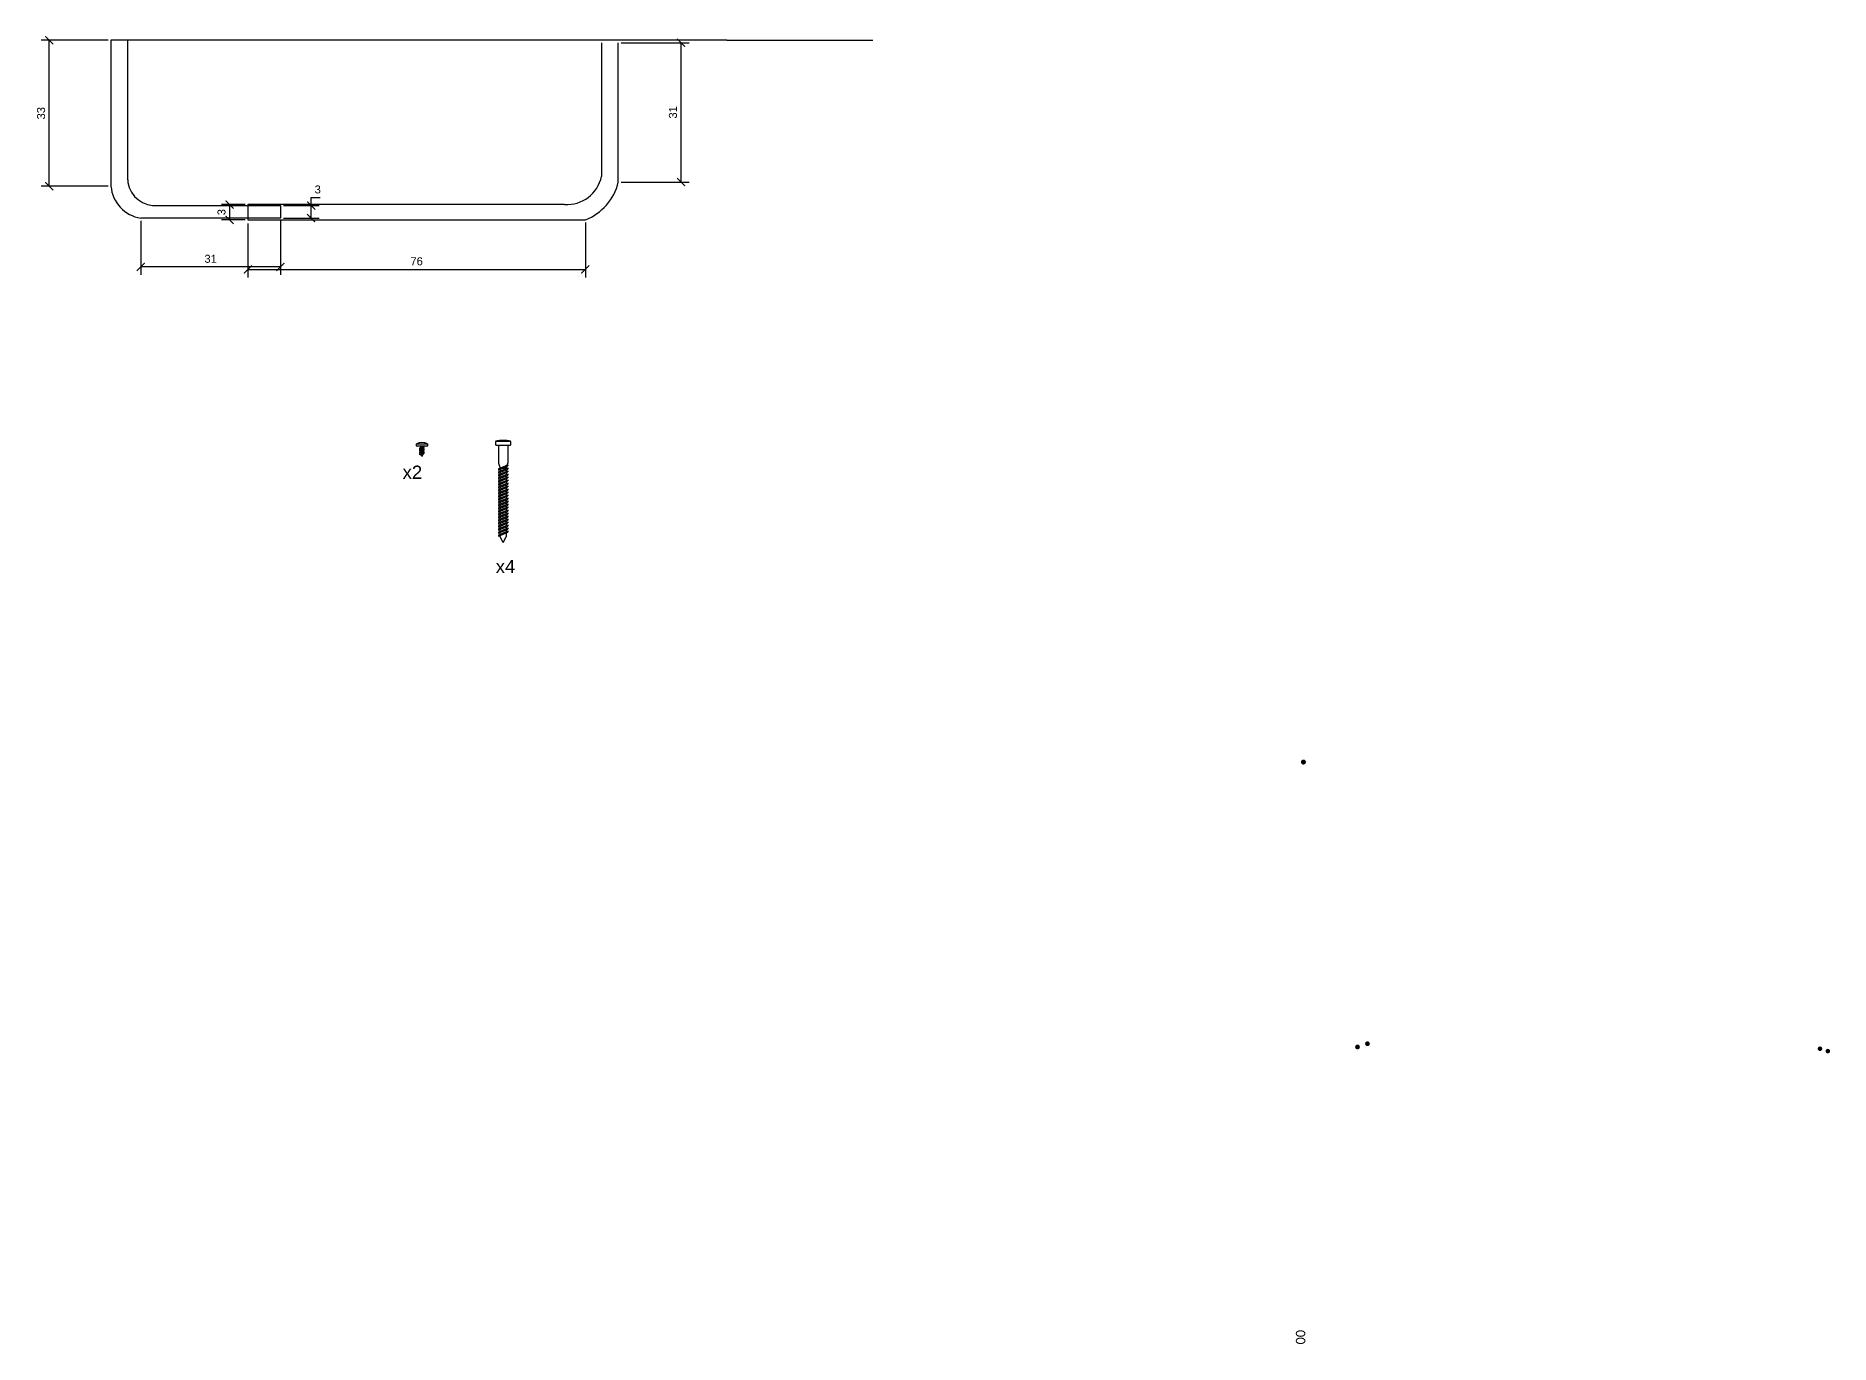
# Model space of a CAD drawing. Header units: inches. Extents: x -477 to 430, y 38 to 1015.
# Drawn here: x -255.3 to 148.3, y 37.8 to 332 of the extents above; entities that cross this region are included whole.
import ezdxf

# ---------------------------------------------------------------- set-up
doc = ezdxf.new("R2010")
doc.units = ezdxf.units.IN
doc.header["$MEASUREMENT"] = 0
doc.layers.add('Livello 1', color=7, linetype='Continuous')
doc.layers.add('Mulig', color=7, linetype='Continuous')
doc.styles.get("Standard").update_dxf_attribs({"font": 'Arial.ttf'})
doc.dimstyles.get("Standard").update_dxf_attribs({"dimtxt": 0.18, "dimasz": 0.18, "dimexe": 0.18, "dimexo": 0.0625, "dimgap": 0.09, "dimtad": 1, "dimtoh": 1, "dimdec": 0, "dimzin": 0, "dimdsep": 46, "dimtxsty": 'Standard', "dimblk": 'ARCHTICK', "dimblk1": 'ARCHTICK', "dimblk2": 'ARCHTICK', "dimcen": 0.09, "dimadec": 0, "dimazin": 0, "dimtfac": 1, "dimtdec": 0, "dimtofl": 0, "dimtmove": 0, "dimatfit": 3, "dimfxl": 1, "dimtolj": 1, "dimtzin": 0, "dimarcsym": 0})

# ---------------------------------------------------------------- blocks, each defined once
blk = doc.blocks.new('_ArchTick')
at = {"color": 0, "linetype": 'ByBlock', "const_width": 0.15}
blk.add_lwpolyline([(-0.5, -0.5), (0.5, 0.5)], dxfattribs=at)
blk = doc.blocks.new('*D21')
at = {"layer": 'Defpoints', "color": 0, "transparency": 16777216}
for p in [(-131.67, 290.65), (-207.6, 290.48), (-131.67, 279.5)]:
    blk.add_point(p, dxfattribs=at)
at = {"layer": 'Mulig', "color": 0, "lineweight": -2, "transparency": 16777216}
for p, q in [((-207.6, 289.86), (-207.6, 277.7)), ((-131.67, 290.03), (-131.67, 277.7)), ((-207.6, 279.5), (-131.67, 279.5))]:
    blk.add_line(p, q, dxfattribs=at)
at = {"layer": 'Mulig', "color": 0, "lineweight": -2, "transparency": 16777216, "xscale": 1.8, "yscale": 1.8, "zscale": 1.8, "rotation": 180}
blk.add_blockref('_ArchTick', (-207.6, 279.5), dxfattribs=at)
at = {"layer": 'Mulig', "color": 0, "lineweight": -2, "transparency": 16777216, "xscale": 1.8, "yscale": 1.8, "zscale": 1.8}
blk.add_blockref('_ArchTick', (-131.67, 279.5), dxfattribs=at)
at = {"layer": 'Mulig', "color": 0, "transparency": 16777216, "insert": (-169.63, 281.32), "char_height": 1.8, "attachment_point": 5}
blk.add_mtext('\\A1;76', dxfattribs=at)
blk = doc.blocks.new('*D22')
at = {"layer": 'Defpoints', "color": 0, "transparency": 16777216}
for p in [(-231.67, 291.05), (-200.23, 291.05), (-231.67, 280.06)]:
    blk.add_point(p, dxfattribs=at)
at = {"layer": 'Mulig', "color": 0, "lineweight": -2, "transparency": 16777216}
for p, q in [((-231.67, 290.42), (-231.67, 278.26)), ((-200.23, 290.42), (-200.23, 278.26)), ((-200.23, 280.06), (-231.67, 280.06))]:
    blk.add_line(p, q, dxfattribs=at)
at = {"layer": 'Mulig', "color": 0, "lineweight": -2, "transparency": 16777216, "xscale": 1.8, "yscale": 1.8, "zscale": 1.8, "rotation": 180}
blk.add_blockref('_ArchTick', (-231.67, 280.06), dxfattribs=at)
at = {"layer": 'Mulig', "color": 0, "lineweight": -2, "transparency": 16777216, "xscale": 1.8, "yscale": 1.8, "zscale": 1.8}
blk.add_blockref('_ArchTick', (-200.23, 280.06), dxfattribs=at)
at = {"layer": 'Mulig', "color": 0, "transparency": 16777216, "insert": (-215.95, 281.88), "char_height": 1.8, "attachment_point": 5}
blk.add_mtext('\\A1;31', dxfattribs=at)
blk = doc.blocks.new('*D23')
at = {"layer": 'Defpoints', "color": 0, "transparency": 16777216}
for p in [(-252.26, 331.03), (-238.37, 331.03), (-238.37, 298.22)]:
    blk.add_point(p, dxfattribs=at)
at = {"layer": 'Mulig', "color": 0, "lineweight": -2, "transparency": 16777216}
for p, q in [((-238.99, 331.03), (-254.06, 331.03)), ((-252.26, 298.22), (-252.26, 331.03)), ((-238.99, 298.22), (-254.06, 298.22))]:
    blk.add_line(p, q, dxfattribs=at)
at = {"layer": 'Mulig', "color": 0, "lineweight": -2, "transparency": 16777216, "xscale": 1.8, "yscale": 1.8, "zscale": 1.8}
for p, rotation in [((-252.26, 331.03), 90), ((-252.26, 298.22), 270)]:
    blk.add_blockref('_ArchTick', p, dxfattribs=dict(at, rotation=rotation))
at = {"layer": 'Mulig', "color": 0, "transparency": 16777216, "insert": (-254.08, 314.63), "char_height": 1.8, "attachment_point": 5, "rotation": 90}
blk.add_mtext('\\A1;33', dxfattribs=at)
blk = doc.blocks.new('*D28')
at = {"layer": 'Defpoints', "color": 0, "transparency": 16777216}
for p in [(-124.27, 330.5), (-110.16, 330.5), (-124.27, 299.15)]:
    blk.add_point(p, dxfattribs=at)
at = {"layer": 'Mulig', "color": 0, "lineweight": -2, "transparency": 16777216}
for p, q in [((-123.65, 330.5), (-108.36, 330.5)), ((-110.16, 299.15), (-110.16, 330.5)), ((-123.64, 299.15), (-108.36, 299.15))]:
    blk.add_line(p, q, dxfattribs=at)
at = {"layer": 'Mulig', "color": 0, "lineweight": -2, "transparency": 16777216, "xscale": 1.8, "yscale": 1.8, "zscale": 1.8}
for p, rotation in [((-110.16, 330.5), 90), ((-110.16, 299.15), 270)]:
    blk.add_blockref('_ArchTick', p, dxfattribs=dict(at, rotation=rotation))
at = {"layer": 'Mulig', "color": 0, "transparency": 16777216, "insert": (-111.97, 314.83), "char_height": 1.8, "attachment_point": 5, "rotation": 90}
blk.add_mtext('\\A1;31', dxfattribs=at)
blk = doc.blocks.new('*D30')
at = {"layer": 'Defpoints', "color": 0, "transparency": 16777216}
for p in [(-200.23, 293.87), (-200.23, 291.05), (-193.35, 293.87)]:
    blk.add_point(p, dxfattribs=at)
at = {"layer": 'Mulig', "color": 0, "lineweight": -2, "transparency": 16777216}
for p, q in [((-193.35, 293.87), (-193.35, 295.67)), ((-193.35, 295.67), (-191.29, 295.67)), ((-199.6, 293.87), (-191.55, 293.87)), ((-199.6, 291.05), (-191.55, 291.05)), ((-193.35, 291.05), (-193.35, 293.87))]:
    blk.add_line(p, q, dxfattribs=at)
at = {"layer": 'Mulig', "color": 0, "lineweight": -2, "transparency": 16777216, "xscale": 1.8, "yscale": 1.8, "zscale": 1.8}
for p, rotation in [((-193.35, 293.87), 90), ((-193.35, 291.05), 270)]:
    blk.add_blockref('_ArchTick', p, dxfattribs=dict(at, rotation=rotation))
at = {"layer": 'Mulig', "color": 0, "transparency": 16777216, "insert": (-191.87, 297.48), "char_height": 1.8, "attachment_point": 5}
blk.add_mtext('\\A1;3', dxfattribs=at)
blk = doc.blocks.new('*D31')
at = {"layer": 'Defpoints', "color": 0, "transparency": 16777216}
for p in [(-211.69, 290.65), (-207.6, 294.11), (-207.6, 290.65)]:
    blk.add_point(p, dxfattribs=at)
at = {"layer": 'Mulig', "color": 0, "lineweight": -2, "transparency": 16777216}
for p, q in [((-208.22, 294.11), (-213.49, 294.11)), ((-208.22, 290.65), (-213.49, 290.65)), ((-211.69, 294.11), (-211.69, 290.65))]:
    blk.add_line(p, q, dxfattribs=at)
at = {"layer": 'Mulig', "color": 0, "lineweight": -2, "transparency": 16777216, "xscale": 1.8, "yscale": 1.8, "zscale": 1.8}
for p, rotation in [((-211.69, 294.11), 90), ((-211.69, 290.65), 270)]:
    blk.add_blockref('_ArchTick', p, dxfattribs=dict(at, rotation=rotation))
at = {"layer": 'Mulig', "color": 0, "transparency": 16777216, "insert": (-213.5, 292.38), "char_height": 1.8, "attachment_point": 5, "rotation": 90}
blk.add_mtext('\\A1;3', dxfattribs=at)

msp = doc.modelspace()

# ---------------------------------------------------------------- hatches: boundary and pattern name
at = {"layer": 'Livello 1', "true_color": 0xffffff}
h = msp.add_hatch(color=7, dxfattribs=at)
h.dxf.hatch_style = 2
edge = h.paths.add_edge_path()
edge.add_spline(control_points=[(29.26, 168.7), (29.26, 168.38), (29.52, 168.13), (29.83, 168.13), (30.15, 168.13), (30.4, 168.38), (30.4, 168.7), (30.4, 169.01), (30.15, 169.27), (29.83, 169.27), (29.52, 169.27), (29.26, 169.01), (29.26, 168.7)], knot_values=[0, 0, 0, 0, 0.352778, 0.352778, 0.352778, 0.705556, 0.705556, 0.705556, 1.058333, 1.058333, 1.058333, 1.411111, 1.411111, 1.411111, 1.411111], degree=3, periodic=0)
edge.add_line((29.26, 168.7), (29.26, 168.7))
h = msp.add_hatch(color=7, dxfattribs=at)
h.dxf.hatch_style = 2
edge = h.paths.add_edge_path()
edge.add_spline(control_points=[(41.45, 104.63), (41.45, 104.33), (41.69, 104.09), (41.99, 104.09), (42.28, 104.09), (42.53, 104.33), (42.53, 104.63), (42.53, 104.93), (42.28, 105.17), (41.99, 105.17), (41.69, 105.17), (41.45, 104.93), (41.45, 104.63)], knot_values=[0, 0, 0, 0, 0.352778, 0.352778, 0.352778, 0.705556, 0.705556, 0.705556, 1.058333, 1.058333, 1.058333, 1.411111, 1.411111, 1.411111, 1.411111], degree=3, periodic=0)
edge.add_line((41.45, 104.63), (41.45, 104.63))
h = msp.add_hatch(color=7, dxfattribs=at)
h.dxf.hatch_style = 2
edge = h.paths.add_edge_path()
edge.add_spline(control_points=[(43.69, 105.35), (43.69, 105.05), (43.93, 104.81), (44.23, 104.81), (44.53, 104.81), (44.77, 105.05), (44.77, 105.35), (44.77, 105.65), (44.53, 105.89), (44.23, 105.89), (43.93, 105.89), (43.69, 105.65), (43.69, 105.35)], knot_values=[0, 0, 0, 0, 0.352778, 0.352778, 0.352778, 0.705556, 0.705556, 0.705556, 1.058333, 1.058333, 1.058333, 1.411111, 1.411111, 1.411111, 1.411111], degree=3, periodic=0)
edge.add_line((43.69, 105.35), (43.69, 105.35))
h = msp.add_hatch(color=7, dxfattribs=at)
h.dxf.hatch_style = 2
edge = h.paths.add_edge_path()
edge.add_spline(control_points=[(146.52, 104.22), (146.52, 103.94), (146.29, 103.71), (146.01, 103.71), (145.72, 103.71), (145.49, 103.94), (145.49, 104.22), (145.49, 104.51), (145.72, 104.74), (146.01, 104.74), (146.29, 104.74), (146.52, 104.51), (146.52, 104.22)], knot_values=[0, 0, 0, 0, 0.352778, 0.352778, 0.352778, 0.705556, 0.705556, 0.705556, 1.058333, 1.058333, 1.058333, 1.411111, 1.411111, 1.411111, 1.411111], degree=3, periodic=0)
edge.add_line((146.52, 104.22), (146.52, 104.22))
h = msp.add_hatch(color=7, dxfattribs=at)
h.dxf.hatch_style = 2
edge = h.paths.add_edge_path()
edge.add_spline(control_points=[(148.29, 103.69), (148.29, 103.41), (148.06, 103.18), (147.77, 103.18), (147.49, 103.18), (147.26, 103.41), (147.26, 103.69), (147.26, 103.98), (147.49, 104.21), (147.77, 104.21), (148.06, 104.21), (148.29, 103.98), (148.29, 103.69)], knot_values=[0, 0, 0, 0, 0.352778, 0.352778, 0.352778, 0.705556, 0.705556, 0.705556, 1.058333, 1.058333, 1.058333, 1.411111, 1.411111, 1.411111, 1.411111], degree=3, periodic=0)
edge.add_line((148.29, 103.69), (148.29, 103.69))
h = msp.add_hatch(color=7, dxfattribs=at)
h.dxf.hatch_style = 2
edge = h.paths.add_edge_path()
edge.add_spline(control_points=[(29.19, 39.42), (28.76, 39.42), (28.08, 39.61), (28.08, 40.16), (28.08, 40.71), (28.76, 40.91), (29.19, 40.91), (29.63, 40.91), (30.3, 40.71), (30.3, 40.16), (30.3, 39.62), (29.63, 39.42), (29.19, 39.42)], knot_values=[0, 0, 0, 0, 0.352778, 0.352778, 0.352778, 0.705556, 0.705556, 0.705556, 1.058333, 1.058333, 1.058333, 1.411111, 1.411111, 1.411111, 1.411111], degree=3, periodic=0)
edge.add_line((29.19, 39.42), (29.19, 39.42))
edge = h.paths.add_edge_path()
edge.add_spline(control_points=[(29.19, 39.68), (29.48, 39.68), (30.06, 39.78), (30.06, 40.16), (30.06, 40.55), (29.48, 40.65), (29.19, 40.65), (28.9, 40.65), (28.31, 40.55), (28.31, 40.16), (28.31, 39.78), (28.9, 39.68), (29.19, 39.68)], knot_values=[0, 0, 0, 0, 0.352778, 0.352778, 0.352778, 0.705556, 0.705556, 0.705556, 1.058333, 1.058333, 1.058333, 1.411111, 1.411111, 1.411111, 1.411111], degree=3, periodic=0)
edge.add_line((29.19, 39.68), (29.19, 39.68))
h = msp.add_hatch(color=7, dxfattribs=at)
h.dxf.hatch_style = 2
edge = h.paths.add_edge_path()
edge.add_spline(control_points=[(29.19, 37.79), (28.76, 37.79), (28.08, 37.98), (28.08, 38.53), (28.08, 39.08), (28.76, 39.28), (29.19, 39.28), (29.63, 39.28), (30.3, 39.08), (30.3, 38.53), (30.3, 37.99), (29.63, 37.79), (29.19, 37.79)], knot_values=[0, 0, 0, 0, 0.352778, 0.352778, 0.352778, 0.705556, 0.705556, 0.705556, 1.058333, 1.058333, 1.058333, 1.411111, 1.411111, 1.411111, 1.411111], degree=3, periodic=0)
edge.add_line((29.19, 37.79), (29.19, 37.79))
edge = h.paths.add_edge_path()
edge.add_spline(control_points=[(29.19, 38.05), (29.48, 38.05), (30.06, 38.15), (30.06, 38.53), (30.06, 38.91), (29.48, 39.02), (29.19, 39.02), (28.9, 39.02), (28.31, 38.91), (28.31, 38.53), (28.31, 38.15), (28.9, 38.05), (29.19, 38.05)], knot_values=[0, 0, 0, 0, 0.352778, 0.352778, 0.352778, 0.705556, 0.705556, 0.705556, 1.058333, 1.058333, 1.058333, 1.411111, 1.411111, 1.411111, 1.411111], degree=3, periodic=0)
edge.add_line((29.19, 38.05), (29.19, 38.05))

# ---------------------------------------------------------------- linework, layer by layer
for p, q in [((-169.65, 240.28), (-167.21, 240.28)), ((-169.65, 239.84), (-169.65, 240.28)), ((-168.09, 239.73), (-169.53, 239.73)), ((-168.9, 239.41), (-167.97, 239.68)), ((-167.97, 239.53), (-168.9, 239.25)), ((-168.9, 239.25), (-168.9, 239.41)), ((-168.9, 238.23), (-167.98, 238.5)), ((-167.98, 238.35), (-168.9, 238.07)), ((-168.9, 238.07), (-168.9, 238.23)), ((-168.9, 237.95), (-167.97, 238.22)), ((-168.89, 239.12), (-167.97, 239.39)), ((-167.97, 239.24), (-168.89, 238.96)), ((-168.89, 238.96), (-168.89, 239.12)), ((-168.89, 238.82), (-167.97, 239.09)), ((-167.97, 238.94), (-168.89, 238.67)), ((-168.89, 238.67), (-168.89, 238.82)), ((-168.89, 238.52), (-167.97, 238.79)), ((-167.97, 238.64), (-168.89, 238.36)), ((-168.89, 238.36), (-168.89, 238.52)), ((-168.77, 239.73), (-168.77, 238.02)), ((-167.32, 239.73), (-168.09, 239.73)), ((-168.09, 238.02), (-168.09, 239.73)), ((-167.98, 238.5), (-167.98, 238.35)), ((-167.97, 239.68), (-167.97, 239.53)), ((-167.97, 239.39), (-167.97, 239.24)), ((-167.97, 239.09), (-167.97, 238.94)), ((-167.97, 238.79), (-167.97, 238.64)), ((-167.97, 238.22), (-167.97, 238.07)), ((-167.21, 240.28), (-167.21, 239.84)), ((-167.97, 238.07), (-168.9, 237.79)), ((-168.9, 237.79), (-168.9, 237.95)), ((-168.43, 237.44), (-168.77, 238.02)), ((-168.43, 237.44), (-168.09, 238.02))]:
    msp.add_line(p, q)
at = {"color": 2}
for p, q in [((-151.82, 240.9), (-148.48, 240.9)), ((-151.82, 239.98), (-151.18, 239.98)), ((-151.18, 239.98), (-151.18, 235.92)), ((-151.18, 239.98), (-149.12, 239.98)), ((-149.12, 239.98), (-149.12, 235.92)), ((-149.12, 239.98), (-148.48, 239.98)), ((-151.18, 235.92), (-150.8, 234.82)), ((-151.18, 234.65), (-149.12, 235.58)), ((-151.18, 234.37), (-149.12, 235.3)), ((-151.18, 233.96), (-149.12, 234.89)), ((-151.18, 234.65), (-151.18, 234.65)), ((-151.18, 234.65), (-151.18, 234.37)), ((-151.18, 233.68), (-149.12, 234.61)), ((-151.18, 233.29), (-149.12, 234.22)), ((-150.8, 234.54), (-150.8, 234.13)), ((-150.19, 234.82), (-149.5, 234.82)), ((-149.5, 234.82), (-149.37, 235.19)), ((-149.5, 234.82), (-149.5, 234.72)), ((-149.5, 234.44), (-149.5, 234.05)), ((-149.26, 235.51), (-149.12, 235.92)), ((-149.12, 235.57), (-149.12, 235.3)), ((-149.12, 234.89), (-149.12, 234.61)), ((-149.12, 234.21), (-149.12, 233.94)), ((-151.18, 233.96), (-151.18, 233.68)), ((-151.18, 233.01), (-149.12, 233.94)), ((-151.18, 232.61), (-149.12, 233.53)), ((-151.18, 233.29), (-151.18, 233.01)), ((-151.18, 232.33), (-149.12, 233.26)), ((-151.18, 231.95), (-149.12, 232.88)), ((-151.18, 232.61), (-151.18, 232.33)), ((-151.18, 231.68), (-149.12, 232.6)), ((-151.18, 231.28), (-149.12, 232.21)), ((-151.18, 231.95), (-151.18, 231.68)), ((-151.18, 231), (-149.12, 231.93)), ((-151.18, 230.59), (-149.12, 231.52)), ((-151.18, 231.28), (-151.18, 231)), ((-151.18, 230.31), (-149.12, 231.24)), ((-151.18, 229.92), (-149.12, 230.85)), ((-151.18, 230.59), (-151.18, 230.31)), ((-151.18, 229.64), (-149.12, 230.57)), ((-151.18, 229.24), (-149.12, 230.17)), ((-150.8, 233.46), (-150.8, 233.85)), ((-150.8, 232.78), (-150.8, 233.18)), ((-150.8, 232.12), (-150.8, 232.5)), ((-150.8, 231.45), (-150.8, 231.85)), ((-150.8, 230.76), (-150.8, 231.17)), ((-150.8, 230.09), (-150.8, 230.48)), ((-149.5, 233.77), (-149.5, 233.37)), ((-149.5, 233.09), (-149.5, 232.71)), ((-149.5, 232.43), (-149.5, 232.04)), ((-149.5, 231.76), (-149.5, 231.35)), ((-149.5, 231.07), (-149.5, 230.68)), ((-149.5, 230.4), (-149.5, 230)), ((-149.12, 233.53), (-149.12, 233.26)), ((-149.12, 232.88), (-149.12, 232.6)), ((-149.12, 232.21), (-149.12, 231.93)), ((-149.12, 231.52), (-149.12, 231.24)), ((-149.12, 230.85), (-149.12, 230.57)), ((-149.12, 230.17), (-149.12, 229.89)), ((-151.18, 229.92), (-151.18, 229.64)), ((-151.18, 228.96), (-149.12, 229.89)), ((-151.18, 228.59), (-149.12, 229.51)), ((-151.18, 229.24), (-151.18, 228.96)), ((-151.18, 228.31), (-149.12, 229.24)), ((-151.18, 227.89), (-149.12, 228.82)), ((-151.18, 228.59), (-151.18, 228.31)), ((-151.18, 227.62), (-149.12, 228.55)), ((-151.18, 227.2), (-149.12, 228.13)), ((-151.18, 227.89), (-151.18, 227.62)), ((-151.18, 226.93), (-149.12, 227.86)), ((-151.18, 226.53), (-149.12, 227.46)), ((-151.18, 227.2), (-151.18, 226.93)), ((-151.18, 226.26), (-149.12, 227.19)), ((-151.18, 225.85), (-149.12, 226.78)), ((-151.18, 226.53), (-151.18, 226.26)), ((-151.18, 225.58), (-149.12, 226.51)), ((-151.18, 225.2), (-149.12, 226.13)), ((-150.8, 229.41), (-150.8, 229.81)), ((-150.8, 228.75), (-150.8, 229.13)), ((-150.8, 228.06), (-150.8, 228.48)), ((-150.8, 227.38), (-150.8, 227.79)), ((-150.8, 226.7), (-150.8, 227.1)), ((-150.8, 226.02), (-150.8, 226.43)), ((-149.5, 229.72), (-149.5, 229.34)), ((-149.5, 229.07), (-149.5, 228.65)), ((-149.5, 228.38), (-149.5, 227.97)), ((-149.5, 227.69), (-149.5, 227.3)), ((-149.5, 227.02), (-149.5, 226.61)), ((-149.5, 226.34), (-149.5, 225.96)), ((-149.12, 229.51), (-149.12, 229.24)), ((-149.12, 228.82), (-149.12, 228.55)), ((-149.12, 228.13), (-149.12, 227.86)), ((-149.12, 227.46), (-149.12, 227.19)), ((-149.12, 226.78), (-149.12, 226.51)), ((-149.12, 226.13), (-149.12, 225.85)), ((-151.18, 225.85), (-151.18, 225.58)), ((-151.18, 224.92), (-149.12, 225.85)), ((-151.18, 224.51), (-149.12, 225.44)), ((-151.18, 225.2), (-151.18, 224.92)), ((-151.18, 224.23), (-149.12, 225.16)), ((-151.18, 223.82), (-149.12, 224.75)), ((-151.18, 224.51), (-151.18, 224.23)), ((-151.18, 223.54), (-149.12, 224.47)), ((-151.18, 223.15), (-149.12, 224.08)), ((-151.18, 223.82), (-151.18, 223.54)), ((-151.18, 222.87), (-149.12, 223.8)), ((-151.18, 222.47), (-149.12, 223.4)), ((-151.18, 223.15), (-151.18, 222.87)), ((-151.18, 222.19), (-149.12, 223.12)), ((-151.18, 221.81), (-149.12, 222.74)), ((-151.18, 222.47), (-151.18, 222.19)), ((-151.18, 221.54), (-149.12, 222.47)), ((-151.18, 221.12), (-149.12, 222.05)), ((-150.8, 225.37), (-150.8, 225.75)), ((-150.8, 224.68), (-150.8, 225.09)), ((-150.8, 223.99), (-150.8, 224.4)), ((-150.8, 223.32), (-150.8, 223.71)), ((-150.8, 222.64), (-150.8, 223.04)), ((-150.8, 221.98), (-150.8, 222.36)), ((-149.5, 225.68), (-149.5, 225.27)), ((-149.5, 224.99), (-149.5, 224.58)), ((-149.5, 224.3), (-149.5, 223.91)), ((-149.5, 223.63), (-149.5, 223.23)), ((-149.5, 222.95), (-149.5, 222.57)), ((-149.5, 222.3), (-149.5, 221.88)), ((-149.12, 225.44), (-149.12, 225.16)), ((-149.12, 224.75), (-149.12, 224.47)), ((-149.12, 224.08), (-149.12, 223.8)), ((-149.12, 223.4), (-149.12, 223.12)), ((-149.12, 222.74), (-149.12, 222.47)), ((-149.12, 222.05), (-149.12, 221.77)), ((-151.18, 221.81), (-151.18, 221.54)), ((-151.18, 220.85), (-149.12, 221.77)), ((-151.18, 220.43), (-149.12, 221.36)), ((-151.18, 221.12), (-151.18, 220.85)), ((-151.18, 220.16), (-149.12, 221.09)), ((-151.18, 219.76), (-149.12, 220.69)), ((-151.18, 220.43), (-151.18, 220.16)), ((-151.18, 219.49), (-149.12, 220.42)), ((-151.18, 219.76), (-151.18, 219.49)), ((-150.8, 221.29), (-150.8, 221.71)), ((-150.8, 220.6), (-150.8, 221.02)), ((-150.8, 219.93), (-150.8, 220.33)), ((-150.8, 219.37), (-150.8, 219.66)), ((-150.15, 218.11), (-150.8, 219.37)), ((-150.15, 218.11), (-149.5, 219.37)), ((-150.15, 218.11), (-150.15, 218.11)), ((-149.5, 221.61), (-149.5, 221.19)), ((-149.5, 220.92), (-149.5, 220.52)), ((-149.5, 220.25), (-149.5, 219.37)), ((-149.12, 221.36), (-149.12, 221.09)), ((-149.12, 220.69), (-149.12, 220.42))]:
    msp.add_line(p, q, dxfattribs=at)
for centre, radius, start, end in [((-168.43, 237.58), 2.97, 65.6933, 114.3067), ((-169.54, 239.84), 0.11, 178.066, 277.4118), ((-167.32, 239.84), 0.11, 269.7441, 9.0899)]:
    msp.add_arc(centre, radius, start, end)
for centre, radius, start, end in [((-150.31, 240.44), 1.58, 163.1588, 196.8412), ((-150.15, 231.73), 9.32, 79.6715, 100.3285), ((-149.69, 240.44), 1.29, 339.2911, 20.7089)]:
    msp.add_arc(centre, radius, start, end, dxfattribs=at)
at = {"layer": 'Mulig'}
for p, q in [((-103.62, 331.06), (-238.37, 331.03)), ((-234.61, 331.03), (-238.37, 331.03)), ((-238.37, 331.03), (-238.37, 300.95)), ((-234.61, 299.68), (-234.61, 331.03)), ((-99.86, 331.06), (-103.62, 331.06)), ((-99.86, 331.06), (-66.98, 331.06)), ((-128.02, 330.5), (-128.02, 300.42)), ((-124.27, 299.15), (-124.27, 330.5)), ((-238.37, 300.95), (-238.37, 298.22)), ((-234.61, 299.68), (-234.61, 299.05)), ((-200.23, 291.05), (-231.67, 291.05)), ((-227.83, 293.87), (-200.23, 293.87)), ((-195.56, 294.11), (-207.6, 294.11)), ((-207.6, 294.11), (-207.6, 290.65)), ((-207.6, 290.65), (-195.79, 290.65)), ((-200.23, 293.9), (-200.23, 291.05)), ((-195.79, 290.65), (-131.67, 290.65)), ((-136.37, 294.11), (-195.56, 294.11))]:
    msp.add_line(p, q, dxfattribs=at)
for centre, radius, start, end in [((-228.33, 300.24), 6.39, 190.7018, 274.4267), ((-135.84, 302.08), 7.99, 266.2506, 347.9869), ((-136.05, 301.94), 12.11, 291.2266, 346.6767), ((-230.47, 298.88), 7.93, 184.7533, 261.2853)]:
    msp.add_arc(centre, radius, start, end, dxfattribs=at)

# ---------------------------------------------------------------- texts
at = {"char_height": 2.977, "attachment_point": 1}
for s, insert in [('{\\fArial|b0|i0|c0|p0;x2}', (-172.77, 235.37)), ('{\\fArial|b0|i0|c0|p0;x4}', (-151.83, 214.18))]:
    msp.add_mtext_dynamic_manual_height_columns(s, width=41.6377, gutter_width=1, heights=[0], dxfattribs=dict(at, insert=insert))

# ---------------------------------------------------------------- dimensions: what is measured, and where the dimension line sits
at = {"layer": 'Mulig'}
for base, p1, p2, picture, middle in [((-252.26, 331.03), (-238.37, 298.22), (-238.37, 331.03), '*D23', (-254.08, 314.63)), ((-110.16, 330.5), (-124.27, 299.15), (-124.27, 330.5), '*D28', (-111.97, 314.83)), ((-193.35, 293.87), (-200.23, 291.05), (-200.23, 293.87), '*D30', (-191.87, 297.48)), ((-211.69, 290.65), (-207.6, 294.11), (-207.6, 290.65), '*D31', (-213.5, 292.38))]:
    dim = msp.add_linear_dim(base=base, p1=p1, p2=p2, angle=90, dimstyle='Standard', override={"dimscale": 10}, dxfattribs=at)
    dim.commit()
    dim.dimension.update_dxf_attribs({"geometry": picture, "text_midpoint": middle})
for base, p1, p2, picture, middle in [((-231.67, 280.06), (-200.23, 291.05), (-231.67, 291.05), '*D22', (-215.95, 281.88)), ((-131.67, 279.5), (-207.6, 290.48), (-131.67, 290.65), '*D21', (-169.63, 281.32))]:
    dim = msp.add_linear_dim(base=base, p1=p1, p2=p2, dimstyle='Standard', override={"dimscale": 10}, dxfattribs=at)
    dim.commit()
    dim.dimension.update_dxf_attribs({"geometry": picture, "text_midpoint": middle})

doc.saveas('drawing.dxf')
